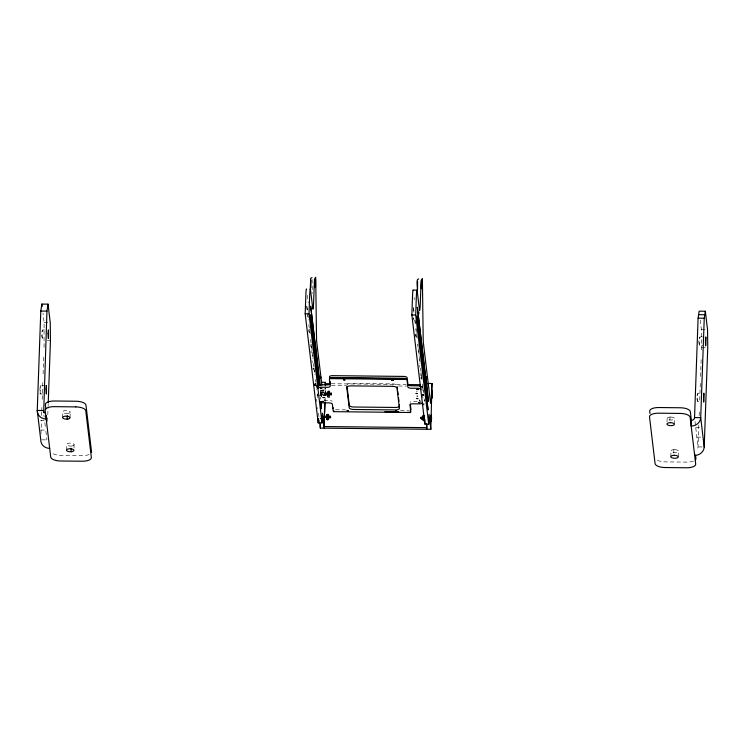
<?xml version="1.0" encoding="UTF-8"?>
<svg xmlns="http://www.w3.org/2000/svg" width="745" height="745" viewBox="0 0 745 745"><rect width="100%" height="100%" fill="white"/><g stroke="black" fill="none" stroke-linecap="round" stroke-linejoin="round"><path stroke-width="0.56" stroke-dasharray="3.73 2.79" d="M315.21 385.593L314.772 384.923L315.228 385.538M327.53 393.965L328.089 393.975L327.902 392.429L327.344 392.429L327.549 394.403L327.558 393.453L327.521 394.31L325.351 394.291L325.267 393.556M328.173 393.9C328.377 395.697 328.778 392.401 328.173 393.779M328.2 394.356C329.178 392.27 326.897 394.952 320.918 394.412L320.899 393.919L327.288 393.993L327.465 395.884L329.113 395.846L329.299 397.392L327.968 397.374L327.288 393.993M328.666 393.872C326.683 391.544 328.713 397.113 328.545 393.714M329.029 393.975C329.337 393.043 330.566 395.129 330.575 393.602C329.737 393.872 330.11 394.869 329.486 393.462C329.663 395.809 328.675 392.857 329.178 393.723M421.074 378.171C421.214 380.024 421.223 376.672 421.391 378.339M421.782 378.246L421.763 377.613L421.903 378.693M423.262 394.831C423.495 396.033 423.607 393.425 423.765 395.353M314.837 385.705L315.191 383.75L315.275 385.742M315.005 385.742L315.191 383.75M321.03 393.667L321.104 392.112L321.086 395.595L321.076 392.224M321.281 393.602L321.365 395.595L321.467 394.105M328.582 394.021L328.62 394.636L328.629 393.258M320.955 394.338L321.412 393.947L321.319 395.614L321.412 393.584M329.029 394.133L328.973 393.472M329.299 397.392L329.132 393.788M422.396 387.353L422.573 386.245L422.08 387.344L421.921 386.245L422.396 387.353L422.75 386.301M422.937 394.831L422.974 394.245L423.281 395.493M325.053 395.772L325.341 387.866M40.956 434.037L41.45 420.171M41.618 415.542L41.739 412.078M41.776 410.923L41.906 407.45M42.195 399.367L42.847 380.872M43.098 373.934L43.759 355.44M44.048 347.347L44.085 322.557L42.986 313.319M47.568 421.391L48.062 407.524M48.108 406.36L48.183 404.051M62.58 417.6L62.785 411.948M66.473 450.204L66.668 444.551M70.03 417.675L70.226 412.022M73.997 448.024L74.118 444.635M314.967 385.556L315.014 384.923L315.033 385.416M321.002 390.296L320.806 395.791A10.514 0.596 -89.4 0 1 320.639 399.152M321.151 393.919L321.207 393.295L321.197 394.347M321.291 393.723L321.281 396.936M321.467 395.614L321.589 392.131M322.771 391.488L322.827 389.849M322.976 391.47C322.185 388.937 324.699 390.389 322.678 390.222M323.19 391.488L323.255 389.849M324.643 395.828L324.922 388.145M325.183 395.511L325.295 390.352L321.44 390.305L321.495 391.069L325.23 391.013L325.332 391.814M325.099 401.453L325.267 396.815M325.304 395.651L325.556 388.62M327.521 394.31L327.344 392.429M327.465 395.884L325.314 395.511L325.22 394.776L321.374 394.366M328.638 396.452C326.673 397.141 327.465 389.235 328.741 391.814C328.536 402.123 328.368 394.962 328.657 391.293M327.902 392.429L327.958 390.939L329.29 390.957L329.486 394.375L329.29 390.957M327.968 397.374L327.958 390.939M329.113 395.846L329.178 394.012L331.264 394.04L331.451 395.576L329.365 395.558M331.264 394.04L331.311 392.811L329.225 392.792M331.451 395.576L331.311 392.811M419.891 402.617L419.975 400.167L418.951 399.888M667.017 421.866L667.138 418.476M669.885 420.459L670.006 417.07M670.826 456.741L671.021 451.088M674.383 424.212L674.588 418.56M673.769 453.072L673.89 449.673M678.276 456.815L678.471 451.163M698.829 424.957L698.046 446.925A3.082 2.822 -6.8 0 1 696.007 449.524M699.155 415.71L699.369 409.936M700.309 383.349L699.657 401.844C695.485 402.98 696.035 390.697 700.682 393.267M700.561 376.411L701.222 357.917M701.511 349.833L701.38 329.663L700.142 319.26M328.536 394.077L328.349 394.561M329.178 394.198L329.178 394.086M422.75 387.065L422.452 384.075M306.763 306.409L307.322 311.987M321.384 390.901L321.43 390.333M325.22 390.948L325.276 390.352M320.341 418.038L320.257 419.081L320.024 418.271M328.657 393.462L328.685 394.496M328.983 394.571L328.685 393.304L329.001 394.496M422.741 387.195L422.76 386.441M313.161 369.231L313.17 368.077L313.096 370.014M317.556 394.738L317.482 395.576M317.556 408.679L317.566 407.58M413.717 319.037L413.717 317.808L413.643 319.819M415.757 336.153L415.757 334.961M418.103 344.6L418.038 345.373M421.875 387.502L421.94 386.255M307.275 309.985L307.35 309.212M311.047 352.897L311.093 350.914M317.407 394.934L317.519 393.677M321.356 393.723L321.244 394.971L320.722 390.576M423.775 404.758L423.905 403.39L423.849 405.401M328.992 393.323L328.964 394.226M329.327 394.505L329.318 393.323L329.309 394.571M329.951 393.332L329.951 394.561M421.121 378.767C420.739 376.039 422.471 379.512 421.242 378.423M421.912 377.734C420.785 378.963 422.359 378.721 420.795 377.724M421.931 387.139L422.08 386.096L422.08 387.344M422.098 387.279L422.415 386.087L422.415 387.279M422.983 395.427L423.3 394.235L423.626 395.427M423.3 395.427L423.784 394.394M415.738 334.924L415.608 336.293L415.347 334.095M702.637 337.001C697.767 334.44 697.218 348.111 702.61 345.54M699.527 345.512L699.62 336.973M697.571 401.779L697.674 393.239M321.067 395.586L321.002 394.058M327.93 393.248L327.912 394.571M44.318 329.867C40.798 328.629 40.37 339.683 44.272 338.444M42.223 338.416L42.269 329.849M45.361 385.444L40.23 385.388L39.96 390.091L40.118 393.928L45.315 394.021M40.183 393.965L40.295 385.435M417.284 391.172L416.213 391.153M419.938 400.279L419.286 400.438M422.648 395.334L423.29 394.245L423.607 395.502M422.657 394.375L422.964 395.493M325.369 392.755L327.334 392.773M44.085 322.557L50.25 322.622M701.38 329.663L705.487 329.7M47.373 340.446L50.455 340.484M701.585 347.515L705.692 347.561M331.274 383.731L406.379 384.541M331.451 385.277L346.481 385.435M398.473 386.003L406.565 386.087M327.912 391.432L328.61 391.442M321.384 392.112L320.927 395.399M328.135 392.485L329.467 392.494M328.769 392.783L328.079 392.773L327.968 391.293M324.811 393.369L328.405 393.407L328.322 394.356M329.402 394.329L331.497 394.356M327.781 395.101L328.48 395.111M318.441 395.586L325.062 395.707M323.917 400.382L329.16 400.438A3.157 1.257 2 0 1 332.177 401.266M417.302 401.387L413.103 401.341A3.157 1.257 2 0 0 410.132 402.347M345.745 409.871L336.563 409.769A3.157 1.257 2 0 1 334.449 409.433M400.484 410.458L407.915 410.542A3.157 1.257 2 0 0 408.642 410.514M40.472 420.273L44.579 420.32L45.613 429.018M695.709 427.36L699.816 427.397M40.612 430.042L45.743 430.098M696.882 437.138L700.989 437.185M41.776 439.829L46.907 439.885A3.082 2.822 -6.8 0 0 47.093 440.928M702.153 446.963L698.046 446.925L694.675 418.662M330.603 393.472L330.584 394.431M329.961 393.323L329.942 394.58M413.484 307.238L414.22 313.338M414.136 297.525L414.397 299.704M415.002 319.931L415.393 323.218M415.999 328.256L416.259 330.454M416.911 335.948L417.172 338.146M418.69 350.867L419.081 354.164M419.742 359.649L420.003 361.846M421.651 375.676L421.912 377.864M423.43 390.594L423.691 392.792M413.447 308.56L414.136 314.278M414.816 320.005L415.365 324.578M415.906 329.16L416.315 332.587M416.455 333.732L417.135 339.45M417.684 344.032L418.094 347.459M418.224 348.604L419.044 355.467M419.184 356.613L420.003 363.486M420.543 368.058L420.953 371.494M421.093 372.63L421.912 379.503M422.862 387.512L423.681 394.375M424.231 398.947L424.51 401.285L424.548 400.009M419.035 365.031L419.305 367.229M420.031 373.366L420.292 375.554M421.81 388.285L422.07 390.482M422.732 395.967L422.992 398.165M327.837 394.347L328.014 395.893M322.715 392.149L323.125 395.567M320.434 389.831L321.253 396.694M307.331 295.281L308.244 302.908M306.819 306.139L307.201 309.343L307.368 308.244M307.936 315.48L308.197 317.677M309.846 331.497L310.106 333.695M311.624 346.416L312.015 349.712M312.667 355.207L312.928 357.404M314.446 370.125L314.707 372.323M316.225 385.044L316.625 388.341M307.452 313.133L308.272 319.996M308.821 324.569L309.231 328.005M309.361 329.15L310.05 334.868M310.59 339.441L311 342.877M311.14 344.022L311.959 350.886M312.09 352.031L312.909 358.894M313.459 363.476L313.869 366.903M314.008 368.049L314.818 374.912M315.368 379.494L315.638 381.775M315.778 382.921L316.597 389.784M317.147 394.366L317.547 397.793M318.534 413.13L319.223 418.886M319.354 420.04L319.633 422.341M308.281 329.644L308.542 331.842M310.06 344.562L310.32 346.76M311.969 360.58L312.229 362.778M316.569 399.208L316.839 401.406M43.927 414.881L44.188 417.06M45.873 431.187L46.907 439.885M312.099 279.45L312.248 293.334M419.09 311.773L419.109 314.083M315.014 385.277L314.921 383.74L314.837 385.305M346.984 384.606A4.2 1.676 2 0 1 350.876 383.424L392.68 383.88A4.2 1.676 2 0 1 397.085 385.603M421.102 401.22A3.157 1.257 2 0 1 420.553 401.332M89.093 454.534A9.489 3.79 2 0 1 82.518 455.577L60.857 455.344A9.489 3.79 2 0 1 51.163 452.131M693.446 461.071A9.489 3.79 2 0 1 686.881 462.114L665.211 461.881A9.489 3.79 2 0 1 655.525 458.669M324.475 399.199A10.514 0.596 -89.4 0 1 324.41 400.084M329.672 393.816C329.579 395.902 329.625 392.345 329.672 393.816M330.314 393.816C330.221 395.902 330.268 392.354 330.314 393.816M323.125 395.027L324.243 395.12L323.125 395.027M416.8 396.042L417.917 396.135L416.8 396.042M68.046 413.391L66.687 413.484A3.734 1.49 2 0 1 63.008 411.37A3.734 1.49 2 0 1 69.043 410.97A3.734 1.49 2 0 1 68.046 413.391M71.93 445.994L70.57 446.087A3.734 1.49 2 0 1 66.892 443.973A3.734 1.49 2 0 1 72.926 443.573A3.734 1.49 2 0 1 71.93 445.994M670.686 417.023L669.327 417.116A3.734 1.49 2 0 0 668.33 419.537A3.734 1.49 2 0 0 674.365 419.137A3.734 1.49 2 0 0 670.686 417.023M674.57 449.635L673.21 449.719A3.734 1.49 2 0 0 672.214 452.14A3.734 1.49 2 0 0 678.248 451.74A3.734 1.49 2 0 0 674.57 449.635"/><path stroke-width="1.12" d="M426.093 378.954C425.823 382.362 426.252 374.8 425.879 379.009L417.33 307.303L428.347 401.332L426.019 376.514L426.112 378.05M319.167 385.565L319.009 385.277M319.754 384.979L319.959 385.565L319.605 376.625M319.484 385.398L319.624 385.081M319.633 385.556L319.633 385.314M320.127 385.575L320.071 385.072M320.434 385.565L320.424 385.091M320.434 377.147L320.406 376.486M327.353 417.898L327.334 417.396M327.698 417.572L327.53 417.256M327.8 417.554C327.772 415.952 327.707 419.705 328.014 416.967M329.076 417.572L328.815 416.837L328.806 417.992M329.402 417.572L329.299 417.116M329.476 417.47L329.439 416.828L329.467 417.638M422.946 418.783L422.638 418.029M424.343 420.376L423.011 420.366L423.113 417.759L423.411 418.997L423.793 417.694L423.747 418.932L423.747 418.457M423.924 418.271C423.905 418.234 424.194 418.811 423.868 418.224M426.131 386.273L425.646 388.322L428.058 409.964L417.004 315.964L419.444 336.33L419.575 334.961M425.926 378.367C426.168 376.728 425.516 379.866 426.41 378.33M432.296 394.468L431.877 395.465L432.333 394.403C432.23 400.13 432.296 389.691 432.379 395.576L432.333 394.403M327.13 417.349L327.102 416.744L327.083 418.113M425.805 386.553L425.721 385.016L425.674 388.49L425.991 385.016L425.972 388.499L425.879 386.962M426.382 378.06L426.457 376.709L426.28 380.006L426.289 376.523L426.438 379.81M431.215 418.196C430.852 423.952 430.964 413.531 431.141 418.243L431.318 416.706L431.551 417.517M431.541 417.228L431.374 419.537M319.251 377.324L319.298 376.7M319.409 385.5L319.447 384.914M327.297 415.971L328.638 415.989L328.452 414.444L327.12 414.434L327.251 417.461L326.72 416.939L326.71 417.889M327.381 417.563L327.493 417.079M328.294 417.284C328.331 417.358 328.973 418.532 328.452 414.444M329.15 417.628L329.113 416.818L329.299 417.591M422.098 418.317L422.136 417.731M422.266 418.327L422.443 418.951M422.424 418.317L422.462 417.721M422.741 418.327L422.778 417.74L422.797 418.83M423.058 418.327L423.095 417.74M424.091 418.569L424.212 417.898L424.082 418.718M425.628 386.729L425.665 386.255M431.215 418.653L431.281 420.189L431.402 417.405M430.899 420.301L430.927 421.642L431.113 415.012L430.899 421.158L430.861 418.606L430.955 419.416M431.737 396.796C431.672 405.801 432.389 377.538 431.728 397.662L431.7 395.12L431.793 395.921M48.229 402.896L50.455 340.484L50.25 322.622L48.043 304.146L41.888 304.081L40.789 311.065L37.25 410.467L40.752 439.82A9.257 8.465 -6.8 0 0 49.691 448.397M48.043 304.146L46.954 311.131L43.666 412.711M46.311 415.654L46.19 419.053A9.257 8.465 -6.8 0 1 37.25 410.467L43.415 410.532A3.082 2.822 -6.8 0 0 45.268 413.186M67.162 419.09L67.283 415.701M71.045 451.694L71.166 448.304M324.159 428.142L322.371 413.168L322.026 422.955L318.19 422.909L305.18 313.813L305.841 295.253A10.514 0.596 -89.4 0 1 306.614 289.367M322.026 422.955L309.017 313.859L309.678 295.299A10.514 0.596 -89.4 0 1 310.525 289.88L312.732 308.393A10.514 0.596 -89.4 0 0 313.571 302.973L314.483 279.096L315.712 277.28L316.495 336.023A10.505 0.596 -89.4 0 0 316.746 342.104L321.905 385.323M310.227 289.19L310.721 278.369L311.978 277.55M318.19 422.909L318.339 418.569M413.224 290.224A10.514 0.596 -89.4 0 0 412.516 296.408L411.855 314.967L424.864 424.063L428.701 424.11L415.691 315.014L416.353 296.445A10.514 0.596 -89.4 0 1 417.2 291.034L419.407 309.548A10.514 0.596 -89.4 0 0 420.255 304.128L421.158 280.25L422.387 278.425L423.169 337.178A10.505 0.596 -89.4 0 0 423.43 343.259L430.48 402.402A10.514 0.596 -89.4 0 0 431.327 396.983L431.97 383.489L430.834 429.297L320.322 428.105L320.443 424.622M324.829 402.337L323.963 426.54L426.801 427.649L426.913 424.501M325.416 385.77L325.49 383.675L330.119 383.722M324.447 416.176L324.28 420.431M324.28 424.659L324.447 420.022M324.671 413.326L325.071 402.188M326.683 417.805L326.506 415.915L327.064 415.915M326.981 419.556L327.13 414.779L327.204 415.3M327.688 419.742L327.828 414.788L327.8 419.947M328.387 416.278L330.473 416.306L330.426 417.526L328.34 417.507L328.275 419.342L326.943 419.323L326.45 417.479L323.507 417.451M317.919 388.471A3.157 1.257 2 0 1 320.918 387.242L327.213 387.316A3.157 1.257 2 0 0 330.212 386.087L329.411 379.345A3.157 1.257 2 0 1 329.895 378.618L329.914 378.013A3.157 1.257 2 0 1 332.428 377.501L403.781 378.274A3.157 1.257 2 0 1 406.416 378.833L406.397 379.447A3.157 1.257 2 0 1 407.059 380.183L407.86 386.925A3.157 1.257 2 0 0 411.166 388.219L417.461 388.285A3.157 1.257 2 0 1 420.757 389.588M422.313 402.645A3.157 1.257 2 0 1 419.314 403.874L413.019 403.799A3.157 1.257 2 0 0 410.02 405.029L410.821 411.771A3.157 1.257 2 0 1 410.337 412.497L333.835 411.668L333.862 411.054A3.157 1.257 2 0 0 334.384 411.287M410.337 412.497L410.355 411.883A3.157 1.257 2 0 1 409.89 412.097M416.818 292.636C418.858 290.95 415.021 278.704 418.681 278.956M424.52 415.487L423.188 415.468L423.309 418.848L423.123 417.302L421.027 417.284L420.99 418.504L423.076 418.532L423.262 420.068M423.123 417.302L423.188 415.468M423.681 420.506L423.831 415.729L423.803 420.888M424.864 424.063L425.013 419.714M426.466 377.706L426.429 378.823L426.038 377.771M428.701 424.11L429.046 414.322L430.834 429.297M431.513 419.705L431.495 417.889M691.369 420.366L691.164 426.019A9.257 8.465 -6.8 0 0 700.71 417.638L704.249 318.236L705.338 311.252L699.183 311.177L698.093 318.171L694.545 417.572A3.082 2.822 -6.8 0 1 691.369 420.366L690.326 411.668A9.489 3.79 2 0 0 680.399 407.766L658.729 407.534A9.489 3.79 2 0 0 649.705 411.231L649.985 413.512M694.666 455.372A9.257 8.465 -6.8 0 0 704.211 446.991L707.75 347.589L707.545 329.728L705.338 311.252M325.034 384.848L325.286 382.334L325.677 385.212M324.392 414.434L324.438 413.838M324.317 419.919L324.224 419.202L324.252 420.487M426.363 378.954L426.298 379.894M423.681 370.367L423.672 369.203M315.265 343.482L315.265 342.262L319.205 377.855L319.316 376.551M321.048 402.393L320.937 403.65L320.676 401.453M319.931 376.635L319.754 377.743L319.624 376.709M423.272 417.908L423.086 418.988L423.058 418.494M431.048 418.913L431.439 418.522M310.851 316.69L310.73 318.059L310.339 314.818L318.627 385.919M421.633 352.068L421.493 353.447L419.593 334.952M423.654 369.194L425.572 387.679L425.74 386.655M428.003 383.964L428.133 383.442L431.97 383.489M417.582 281.433L417.535 288.734M320.238 377.594L320.238 376.644L320.378 377.65M320.397 376.504L320.387 377.743L319.94 376.709M432.044 394.468L432.081 395.446M431.206 417.954L431.243 418.941M431.02 419.007L431.485 418.941M310.926 280.25L310.861 287.579M323.553 416.231L326.496 416.259M413.14 290.112L416.976 290.15M698.633 314.679L704.798 314.744M40.789 311.065L46.954 311.131M305.18 313.813L309.017 313.859M411.855 314.967L415.691 315.014M698.093 318.171L704.249 318.236M329.914 378.013L406.416 378.833M329.895 378.618L406.397 379.447M321.449 382.297L325.286 382.334M407.534 384.56L420.245 384.699M431.858 395.511L432.324 395.455M384.858 411.603L398.771 411.762M694.545 417.572L700.71 417.638L704.211 446.991M423.775 415.868L424.473 415.878M327.074 414.918L327.772 414.928M327.241 416.269L327.93 416.278M431.457 417.964L431.504 418.383M326.943 418.588L327.642 418.597M423.644 419.537L424.333 419.547L424.371 420.515M422.145 417.721L422.117 418.951M328.778 418.038L328.638 416.958L328.62 417.833M310.87 316.681L318.767 385.435M421.633 352.087L423.533 370.563M695.513 455.148L695.904 458.408A9.489 3.79 2 0 1 695.402 459.805M431.895 392.96L431.802 392.159L431.839 394.701M431.066 416.455L430.964 415.654L431.001 418.187M426.308 423.495L426.997 429.26M421.027 417.284L421.214 418.82M410.281 403.976L410.914 409.312A3.157 1.257 2 0 1 410.812 409.694M397.215 386.729L397.485 388.965M397.746 391.209L398.156 394.571M398.556 397.932L398.957 401.294M399.357 404.656L399.497 405.82A4.2 1.676 2 0 1 395.493 407.459L353.689 407.012A4.2 1.676 2 0 1 349.293 405.28L347.012 386.189M329.69 378.553L329.495 376.886A3.157 1.257 2 0 1 332.494 375.657L403.846 376.421A3.157 1.257 2 0 1 407.142 377.724L407.953 384.457A3.157 1.257 2 0 0 411.249 385.761L417.545 385.826A3.157 1.257 2 0 1 420.571 386.655M330.035 381.375L330.296 383.619A3.157 1.257 2 0 1 327.297 384.848L321.002 384.783A3.157 1.257 2 0 0 318.003 386.012L318.19 387.521M333.173 407.757L333.257 408.474A3.157 1.257 2 0 0 333.322 408.66M330.473 416.306L330.659 417.843M328.34 417.507L328.526 419.044M326.506 415.915L326.692 417.451M324.392 414.499L324.494 415.3M324.429 417.042L324.513 417.777M324.382 418.262L324.475 418.997M315.126 343.622L310.656 306.148L319.884 385.249M320.536 401.937L321.365 408.847L321.104 402.7M319.633 422.341L320.322 428.105M41.888 304.081L42.158 306.391M45.873 409.052L45.352 404.703A9.489 3.79 2 0 1 54.376 400.996L76.046 401.238A9.489 3.79 2 0 1 85.973 405.14L91.542 451.88A9.489 3.79 2 0 1 91.467 452.569M422.471 417.749L422.648 418.252M422.424 418.774L422.49 418.066M426.233 378.19L426.215 377.706L426.159 378.33M432.249 394.757C432.063 390.026 432.026 399.916 432.221 395.148M426.084 386.553C426.27 382.371 426.215 391.172 426.056 386.944M333.835 411.668A3.157 1.257 2 0 1 333.173 410.933L332.372 404.19A3.157 1.257 2 0 0 329.076 402.896L322.771 402.831A3.157 1.257 2 0 1 319.475 401.527M408.577 412.367A3.157 1.257 2 0 1 407.85 412.385M410.421 410.039A3.157 1.257 2 0 1 409.955 410.253M314.567 285.065L314.697 287.626L315.545 286.676L315.545 279.757L314.716 280.409L314.567 285.065M319.316 385.435L319.316 385.435M320.75 377.017L320.713 377.603L320.75 377.017M328.191 417.293C328.107 419.379 328.154 415.84 328.191 417.293M328.443 417.396L328.471 418.057L328.517 417.461M329.728 417.424L329.784 417.47M421.242 286.22L421.372 288.781L422.219 287.831L422.219 280.912L421.4 281.563L421.242 286.22M421.847 418.243L421.81 418.83L421.847 418.243M703.513 396.992C703.68 413.736 704.463 382.8 703.513 396.992M705.468 340.726C705.627 357.47 706.409 326.534 705.468 340.726M46.134 389.039L46.348 394.031L46.395 385.463L46.134 389.039M48.174 333.49L48.378 338.481L48.425 329.914L48.174 333.49M431.783 394.701C431.849 400.456 432.109 390.147 431.783 394.701M425.74 387L426.159 387.251L425.674 387.037M425.879 386.264L425.907 387.251L425.917 386.199M320.378 388.396L321.793 388.517L320.378 388.396M322.427 392.438L323.553 392.531L322.427 392.438M323.032 397.485L324.159 397.588L323.032 397.485M321.942 401.453L323.349 401.574L321.942 401.453M343.464 379.81L344.87 379.931L343.464 379.81M347.123 410.56L348.539 410.681L347.123 410.56M391.73 380.332L393.146 380.453L391.73 380.332M395.399 411.082L396.806 411.203L395.399 411.082M416.921 389.439L418.336 389.56L416.921 389.439M416.101 393.444L417.228 393.546L416.101 393.444M416.706 398.501L417.833 398.594L416.706 398.501M418.476 402.496L419.891 402.617L418.476 402.496M67.842 419.044L66.482 419.137A3.734 1.49 2 0 1 62.803 417.023A3.734 1.49 2 0 1 68.838 416.623A3.734 1.49 2 0 1 67.842 419.044M71.725 451.647L70.375 451.74A3.734 1.49 2 0 1 66.687 449.635A3.734 1.49 2 0 1 72.731 449.226A3.734 1.49 2 0 1 71.725 451.647M670.481 422.676L669.122 422.769A3.734 1.49 2 0 0 668.125 425.19A3.734 1.49 2 0 0 674.16 424.79A3.734 1.49 2 0 0 670.481 422.676M674.374 455.288L673.014 455.372A3.734 1.49 2 0 0 672.009 457.793A3.734 1.49 2 0 0 678.052 457.393A3.734 1.49 2 0 0 674.374 455.288M392.596 386.338L350.783 385.882A4.2 1.676 2 0 0 346.788 387.521L349.2 407.738A4.2 1.676 2 0 0 353.596 409.471L395.409 409.927A4.2 1.676 2 0 0 399.404 408.288L396.992 388.071A4.2 1.676 2 0 0 392.596 386.338M75.841 406.891L54.18 406.649A9.489 3.79 2 0 0 45.156 410.355L50.725 457.095A9.489 3.79 2 0 0 60.652 460.997L82.323 461.229A9.489 3.79 2 0 0 91.346 457.532L85.768 410.793A9.489 3.79 2 0 0 75.841 406.891M680.194 413.419L658.533 413.186A9.489 3.79 2 0 0 649.51 416.883L655.079 463.623A9.489 3.79 2 0 0 665.015 467.534L686.676 467.767A9.489 3.79 2 0 0 695.7 464.06L690.131 417.321A9.489 3.79 2 0 0 680.194 413.419"/></g></svg>
